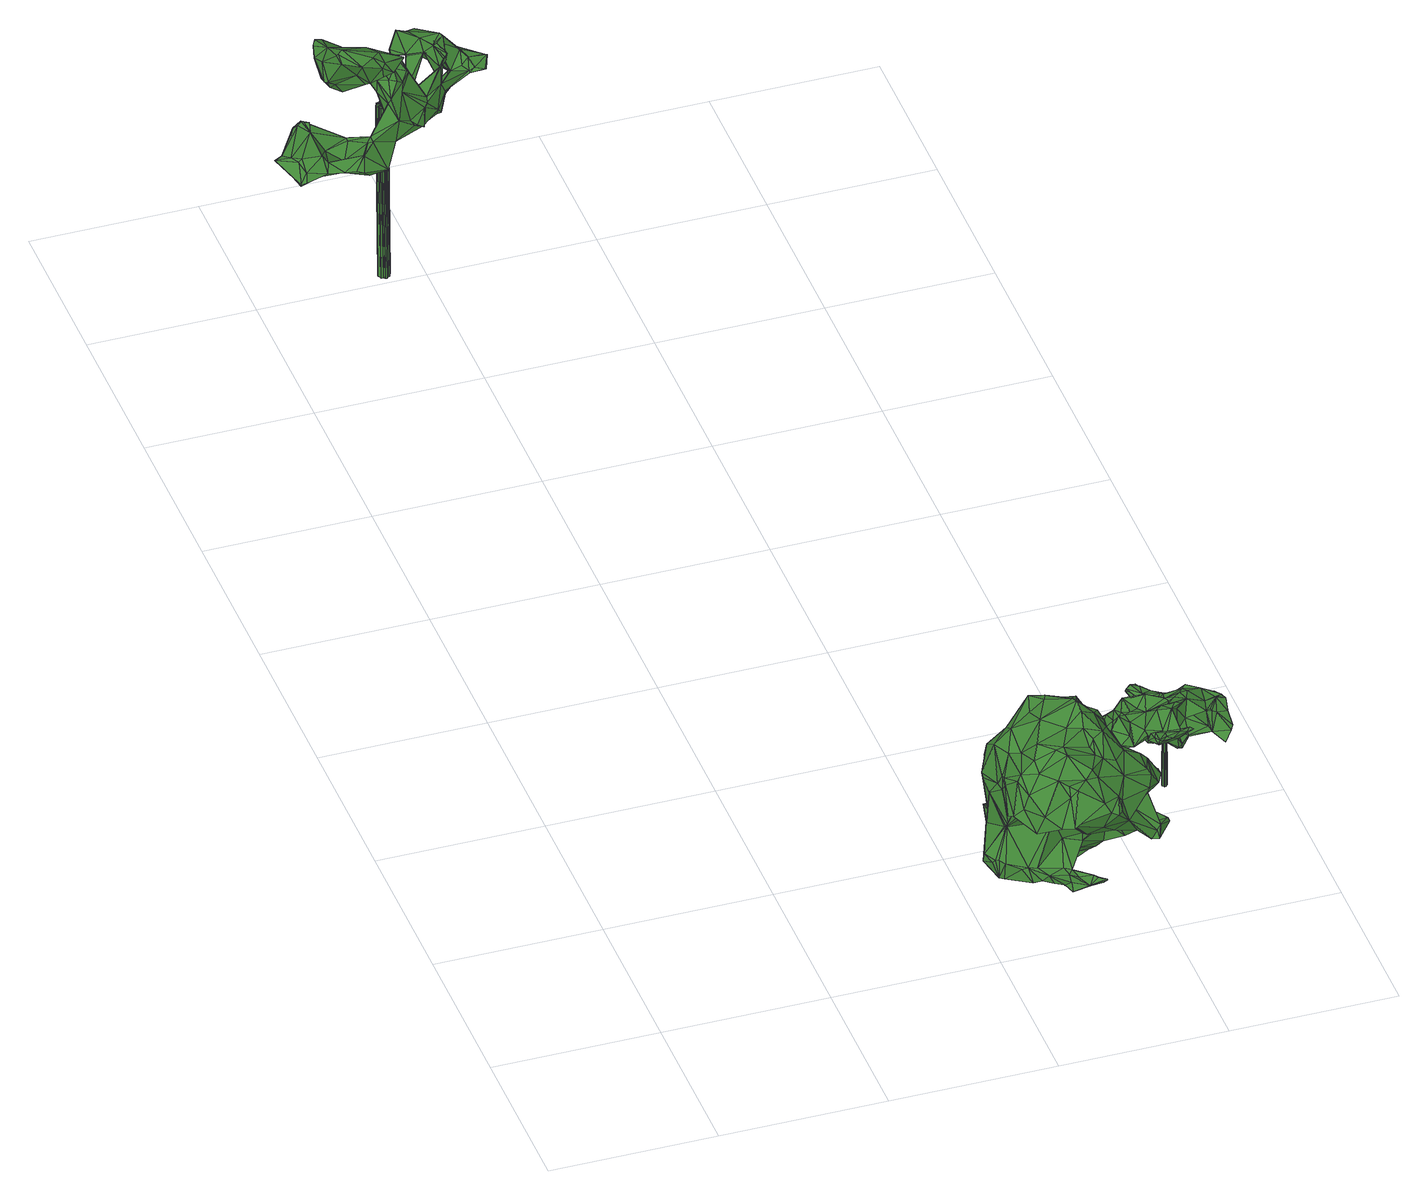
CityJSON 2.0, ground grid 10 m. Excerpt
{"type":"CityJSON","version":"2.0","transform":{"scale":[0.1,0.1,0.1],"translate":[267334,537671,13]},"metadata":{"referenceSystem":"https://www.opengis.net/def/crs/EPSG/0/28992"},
"CityObjects":{
"tree1":{"type":"SolitaryVegetationObject","attributes":{"gtid":292,"crown_width_m":9.75,"crown_median_z":20.02,"crown_r50_m":0.401,"crown_porosity":0.902,"trunk_H_m":6.17,"trunk_DBH_m":0.438,"trunk_radius_m":0.219,"trunk_base_height_m":13.85,"original_gtid":"330"},"geometry":[{"type":"Solid","lod":"3","boundaries":[[[[0,1,2]],[[3,4,5]],[[3,5,6]],[[7,8,9]],[[10,7,9]],[[11,7,12]],[[13,14,15]],[[16,17,18]],[[19,20,21]],[[22,23,24]],[[25,26,18]],[[27,28,29]],[[30,28,27]],[[31,32,33]],[[0,2,9]],[[2,10,9]],[[34,35,36]],[[37,22,38]],[[39,40,41]],[[42,17,43]],[[44,6,45]],[[46,47,48]],[[49,48,47]],[[50,51,52]],[[53,54,55]],[[56,57,58]],[[59,60,61]],[[5,62,63]],[[64,65,66]],[[18,26,16]],[[67,68,51]],[[69,26,70]],[[21,20,71]],[[46,72,73]],[[74,75,76]],[[15,77,78]],[[79,77,15]],[[80,4,81]],[[82,83,84]],[[75,74,85]],[[86,87,88]],[[64,89,90]],[[91,92,93]],[[94,93,92]],[[95,96,97]],[[98,39,41]],[[99,100,101]],[[102,28,103]],[[104,105,106]],[[107,81,4]],[[108,109,37]],[[110,21,71]],[[111,112,113]],[[111,0,112]],[[22,37,114]],[[22,114,23]],[[25,115,116]],[[43,17,117]],[[118,119,120]],[[121,122,123]],[[11,12,93]],[[124,125,76]],[[126,1,127]],[[128,129,79]],[[70,26,25]],[[88,70,86]],[[121,70,122]],[[116,122,70]],[[130,131,78]],[[132,65,90]],[[120,87,62]],[[86,62,87]],[[95,97,133]],[[126,10,2]],[[134,135,136]],[[93,137,91]],[[138,139,140]],[[141,142,143]],[[144,59,61]],[[31,39,98]],[[145,31,33]],[[93,12,137]],[[66,95,133]],[[78,146,130]],[[4,147,118]],[[148,29,149]],[[150,80,151]],[[152,33,153]],[[5,154,155]],[[39,145,30]],[[156,157,20]],[[158,159,160]],[[161,131,162]],[[160,163,36]],[[164,105,165]],[[166,164,165]],[[4,167,155]],[[136,135,9]],[[168,169,97]],[[70,88,69]],[[168,97,96]],[[170,171,159]],[[172,173,165]],[[172,165,53]],[[174,160,108]],[[131,98,162]],[[175,176,177]],[[94,177,176]],[[70,25,116]],[[178,53,179]],[[16,26,69]],[[79,129,180]],[[86,70,121]],[[86,121,123]],[[181,125,124]],[[99,125,181]],[[182,102,183]],[[148,177,29]],[[80,81,174]],[[137,184,185]],[[82,54,186]],[[145,39,31]],[[173,186,54]],[[49,13,15]],[[10,126,187]],[[10,187,7]],[[18,17,25]],[[118,147,119]],[[166,165,186]],[[47,13,49]],[[188,189,87]],[[185,190,137]],[[64,90,65]],[[191,136,9]],[[6,192,193]],[[89,132,90]],[[37,38,108]],[[1,194,127]],[[30,103,28]],[[19,21,110]],[[195,32,98]],[[109,114,37]],[[196,146,78]],[[147,197,87]],[[198,199,111]],[[123,122,200]],[[201,202,203]],[[204,43,205]],[[199,206,207]],[[30,76,103]],[[5,63,200]],[[123,200,63]],[[74,152,208]],[[137,12,184]],[[209,210,151]],[[123,63,62]],[[43,211,205]],[[189,209,69]],[[189,188,209]],[[201,110,71]],[[212,202,77]],[[212,77,180]],[[61,213,214]],[[215,129,128]],[[2,1,126]],[[20,157,71]],[[13,72,216]],[[165,83,186]],[[135,134,217]],[[135,217,198]],[[198,111,113]],[[218,204,64]],[[156,153,33]],[[219,1,0]],[[102,182,220]],[[137,221,222]],[[91,137,222]],[[30,27,223]],[[87,224,188]],[[80,147,225]],[[117,17,16]],[[155,120,62]],[[102,226,227]],[[103,226,102]],[[57,183,228]],[[131,222,221]],[[229,230,231]],[[232,233,234]],[[235,236,141]],[[87,120,119]],[[87,119,147]],[[7,11,8]],[[76,30,145]],[[152,74,145]],[[152,145,33]],[[76,145,74]],[[98,131,195]],[[130,195,131]],[[123,62,86]],[[132,168,96]],[[197,237,87]],[[144,61,214]],[[238,239,56]],[[65,95,66]],[[240,15,78]],[[100,241,101]],[[151,108,242]],[[242,243,151]],[[122,116,200]],[[115,200,116]],[[11,244,191]],[[100,245,241]],[[246,143,142]],[[144,214,109]],[[247,248,216]],[[248,128,216]],[[236,203,249]],[[236,250,203]],[[62,5,155]],[[162,41,161]],[[98,41,162]],[[15,240,49]],[[185,49,240]],[[151,210,150]],[[251,111,179]],[[251,179,252]],[[170,163,171]],[[31,98,32]],[[130,253,195]],[[254,105,164]],[[174,81,158]],[[134,136,255]],[[256,257,61]],[[159,258,170]],[[159,107,258]],[[94,259,27]],[[40,27,259]],[[260,206,261]],[[260,261,262]],[[61,257,213]],[[128,248,215]],[[87,189,88]],[[17,115,25]],[[263,255,264]],[[23,114,213]],[[117,211,43]],[[102,227,183]],[[247,59,52]],[[262,58,265]],[[141,266,142]],[[35,34,50]],[[208,85,74]],[[238,261,134]],[[120,155,167]],[[191,9,8]],[[44,192,6]],[[199,261,206]],[[115,267,200]],[[80,150,147]],[[209,16,69]],[[141,68,266]],[[268,269,255]],[[255,263,268]],[[268,263,182]],[[215,180,129]],[[196,202,146]],[[126,270,187]],[[271,244,175]],[[272,239,238]],[[273,274,275]],[[257,23,213]],[[179,53,55]],[[94,92,259]],[[199,198,217]],[[232,17,42]],[[115,17,232]],[[241,115,232]],[[262,56,58]],[[260,276,206]],[[127,277,126]],[[46,277,127]],[[247,105,254]],[[256,278,279]],[[15,14,79]],[[38,242,108]],[[170,280,163]],[[56,239,57]],[[264,136,191]],[[255,136,264]],[[281,143,246]],[[260,232,234]],[[268,183,57]],[[203,44,282]],[[225,4,80]],[[220,28,102]],[[283,64,169]],[[97,169,64]],[[78,131,221]],[[256,61,278]],[[218,64,283]],[[284,45,85]],[[29,28,220]],[[142,266,50]],[[237,197,150]],[[147,150,197]],[[30,223,39]],[[85,285,154]],[[85,154,75]],[[273,275,16]],[[99,226,125]],[[152,284,208]],[[78,190,240]],[[88,189,69]],[[243,209,151]],[[242,209,243]],[[108,35,109]],[[178,279,60]],[[207,279,178]],[[191,8,11]],[[71,157,201]],[[41,259,161]],[[247,216,72]],[[4,225,147]],[[201,157,202]],[[182,183,268]],[[228,183,227]],[[252,84,251]],[[79,180,77]],[[228,58,57]],[[195,253,286]],[[76,75,124]],[[20,153,156]],[[156,253,157]],[[188,210,209]],[[44,250,192]],[[150,210,237]],[[163,280,281]],[[215,287,180]],[[284,152,282]],[[35,108,160]],[[99,101,227]],[[68,180,51]],[[266,51,50]],[[67,51,266]],[[127,194,46]],[[288,229,233]],[[229,256,233]],[[198,113,135]],[[258,289,280]],[[159,171,163]],[[168,229,169]],[[27,177,94]],[[160,36,35]],[[257,256,229]],[[181,124,5]],[[250,44,203]],[[267,100,181]],[[227,226,99]],[[181,100,99]],[[267,115,245]],[[267,245,100]],[[241,245,115]],[[228,227,101]],[[79,14,128]],[[242,24,273]],[[173,172,290]],[[161,222,131]],[[91,222,161]],[[262,265,260]],[[118,167,4]],[[185,240,190]],[[221,137,190]],[[220,149,29]],[[185,187,270]],[[141,143,235]],[[202,212,249]],[[203,202,249]],[[270,49,185]],[[228,101,58]],[[157,253,202]],[[202,253,146]],[[286,253,156]],[[286,156,33]],[[270,48,49]],[[146,253,130]],[[229,231,257]],[[148,149,263]],[[6,5,285]],[[4,285,5]],[[207,111,199]],[[185,184,187]],[[167,118,120]],[[251,291,111]],[[134,261,217]],[[56,262,261]],[[56,261,238]],[[235,250,236]],[[7,184,12]],[[9,135,112]],[[113,112,135]],[[186,83,82]],[[125,226,103]],[[125,103,76]],[[231,205,274]],[[205,211,274]],[[45,284,44]],[[284,282,44]],[[42,233,232]],[[178,290,172]],[[178,172,53]],[[292,258,107]],[[141,236,68]],[[233,139,234]],[[11,175,244]],[[54,53,165]],[[54,165,173]],[[78,221,190]],[[22,24,38]],[[242,38,24]],[[159,81,107]],[[132,96,65]],[[95,65,96]],[[132,230,168]],[[39,223,40]],[[27,40,223]],[[1,219,194]],[[159,158,81]],[[64,66,133]],[[64,133,97]],[[216,128,14]],[[72,106,247]],[[72,104,106]],[[59,144,52]],[[207,206,138]],[[89,230,132]],[[208,284,85]],[[168,230,229]],[[229,218,283]],[[169,229,283]],[[257,231,24]],[[140,139,207]],[[27,29,177]],[[161,92,91]],[[84,55,82]],[[234,276,260]],[[142,34,246]],[[33,32,286]],[[195,286,32]],[[287,248,247]],[[159,163,160]],[[158,160,174]],[[215,248,287]],[[213,114,214]],[[214,114,109]],[[4,155,154]],[[47,73,13]],[[219,105,194]],[[108,151,174]],[[80,174,151]],[[72,46,194]],[[47,46,73]],[[57,239,268]],[[217,261,199]],[[11,93,176]],[[11,176,175]],[[173,166,186]],[[0,9,112]],[[94,176,93]],[[255,272,134]],[[238,134,272]],[[269,272,255]],[[280,289,281]],[[142,50,34]],[[236,249,212]],[[7,187,184]],[[68,212,180]],[[236,212,68]],[[281,246,163]],[[256,279,139]],[[209,242,273]],[[209,273,16]],[[274,273,24]],[[178,179,111]],[[178,111,207]],[[251,84,291]],[[84,83,165]],[[84,165,219]],[[111,291,0]],[[204,205,89]],[[219,0,291]],[[219,291,84]],[[241,232,265]],[[285,4,154]],[[232,260,265]],[[194,104,72]],[[101,241,265]],[[101,265,58]],[[247,106,105]],[[48,270,277]],[[48,277,46]],[[126,277,270]],[[109,52,144]],[[109,35,52]],[[50,52,35]],[[60,279,278]],[[179,55,252]],[[60,278,61]],[[218,288,43]],[[165,105,219]],[[82,55,54]],[[52,51,247]],[[40,259,41]],[[268,239,269]],[[272,269,239]],[[161,259,92]],[[182,263,149]],[[182,149,220]],[[234,138,276]],[[247,254,164]],[[6,285,45]],[[45,285,85]],[[5,124,154]],[[75,154,124]],[[194,105,104]],[[6,258,3]],[[13,73,72]],[[60,59,290]],[[216,14,13]],[[218,229,288]],[[60,290,178]],[[292,3,258]],[[4,3,292]],[[107,4,292]],[[20,19,153]],[[235,192,250]],[[196,77,202]],[[211,275,274]],[[266,68,67]],[[84,252,55]],[[42,288,233]],[[43,288,42]],[[231,274,24]],[[287,51,180]],[[287,247,51]],[[175,177,148]],[[170,258,280]],[[258,235,289]],[[193,192,235]],[[143,281,289]],[[143,289,235]],[[64,204,89]],[[196,78,77]],[[234,139,138]],[[207,139,279]],[[138,140,207]],[[87,237,224]],[[257,24,23]],[[258,6,193]],[[193,235,258]],[[210,188,224]],[[210,224,237]],[[230,205,231]],[[89,205,230]],[[200,293,5]],[[181,5,293]],[[267,181,293]],[[267,293,200]],[[148,294,271]],[[263,294,148]],[[191,294,264]],[[264,294,263]],[[191,244,294]],[[271,294,244]],[[271,175,148]],[[16,275,117]],[[211,117,275]],[[164,290,247]],[[247,290,59]],[[164,166,290]],[[173,290,166]],[[163,246,36]],[[34,36,246]],[[282,153,110]],[[110,153,19]],[[152,153,282]],[[256,139,233]],[[282,295,203]],[[203,295,201]],[[110,295,282]],[[110,201,295]],[[218,43,204]],[[206,276,138]],[[296,297,298]],[[296,298,299]],[[299,298,300]],[[299,300,301]],[[298,297,302]],[[298,302,300]],[[300,302,303]],[[300,303,301]],[[302,297,304]],[[302,304,303]],[[303,304,305]],[[303,305,301]],[[304,297,306]],[[304,306,305]],[[305,306,307]],[[305,307,301]],[[306,297,308]],[[306,308,307]],[[307,308,309]],[[307,309,301]],[[308,297,310]],[[308,310,309]],[[309,310,311]],[[309,311,301]],[[311,310,312]],[[311,312,301]],[[310,297,313]],[[310,313,312]],[[312,313,314]],[[312,314,301]],[[313,297,315]],[[313,315,314]],[[315,297,316]],[[315,316,314]],[[314,316,317]],[[314,317,301]],[[317,316,318]],[[317,318,301]],[[316,297,319]],[[316,319,318]],[[318,319,320]],[[318,320,301]],[[319,297,321]],[[319,321,320]],[[320,321,322]],[[320,322,301]],[[321,297,323]],[[321,323,322]],[[322,323,324]],[[322,324,301]],[[323,297,325]],[[323,325,324]],[[324,325,326]],[[324,326,301]],[[325,297,296]],[[325,296,326]],[[326,296,299]],[[326,299,301]]]]}]},
"tree2":{"type":"SolitaryVegetationObject","attributes":{"gtid":113,"crown_width_m":9.04,"crown_median_z":25.61,"crown_r50_m":0.41,"crown_porosity":0.911,"trunk_H_m":12.11,"trunk_DBH_m":0.646,"trunk_radius_m":0.323,"trunk_base_height_m":13.5,"original_gtid":"121"},"geometry":[{"type":"MultiSurface","lod":"3","boundaries":[[[327,328,329]],[[330,331,332]],[[333,330,332]],[[334,335,336]],[[337,338,339]],[[340,341,342]],[[343,344,345]],[[346,344,343]],[[347,348,349]],[[350,348,347]],[[351,352,353]],[[354,355,340]],[[356,357,358]],[[359,360,361]],[[362,361,360]],[[363,364,354]],[[365,364,363]],[[366,367,368]],[[369,370,371]],[[372,373,368]],[[372,368,374]],[[375,376,377]],[[374,378,372]],[[379,380,381]],[[382,383,384]],[[346,385,386]],[[387,388,389]],[[390,335,391]],[[338,392,393]],[[394,388,387]],[[395,396,397]],[[398,397,396]],[[399,400,401]],[[402,403,397]],[[404,405,406]],[[342,363,340]],[[393,407,394]],[[387,389,408]],[[409,408,389]],[[410,384,411]],[[412,351,413]],[[339,414,415]],[[393,394,338]],[[416,417,418]],[[374,368,417]],[[331,330,347]],[[339,415,337]],[[419,420,421]],[[395,397,369]],[[422,356,423]],[[424,422,423]],[[425,376,375]],[[426,427,428]],[[429,430,426]],[[431,432,351]],[[411,370,369]],[[330,350,347]],[[343,345,433]],[[409,364,408]],[[409,354,364]],[[434,416,418]],[[388,409,389]],[[329,435,436]],[[392,437,393]],[[438,414,439]],[[363,354,340]],[[440,410,403]],[[378,441,372]],[[408,364,365]],[[365,442,443]],[[386,444,445]],[[446,332,447]],[[365,443,408]],[[416,434,334]],[[448,371,370]],[[386,385,444]],[[345,344,449]],[[355,450,451]],[[400,452,383]],[[400,399,452]],[[445,447,331]],[[332,331,447]],[[453,426,428]],[[361,362,454]],[[390,391,455]],[[456,457,458]],[[459,460,353]],[[461,462,463]],[[415,414,464]],[[453,429,426]],[[465,466,467]],[[438,464,414]],[[399,468,452]],[[415,464,337]],[[465,467,469]],[[337,464,438]],[[405,470,471]],[[342,442,363]],[[365,363,442]],[[430,472,473]],[[453,428,474]],[[333,475,476]],[[329,333,476]],[[335,434,391]],[[375,477,362]],[[478,479,480]],[[481,382,482]],[[410,382,384]],[[361,483,359]],[[484,432,443]],[[485,455,486]],[[487,469,467]],[[487,467,357]],[[346,386,331]],[[424,423,348]],[[339,338,439]],[[448,488,371]],[[489,488,448]],[[490,491,492]],[[448,370,411]],[[453,422,400]],[[453,356,422]],[[394,439,338]],[[337,431,490]],[[432,438,439]],[[438,432,337]],[[337,432,431]],[[405,471,406]],[[431,351,491]],[[412,491,351]],[[337,490,338]],[[386,445,331]],[[461,401,462]],[[396,493,398]],[[411,369,410]],[[411,384,448]],[[450,355,354]],[[450,354,409]],[[494,495,441]],[[383,470,489]],[[383,489,384]],[[380,487,496]],[[417,368,367]],[[497,488,498]],[[497,498,499]],[[500,471,461]],[[414,339,439]],[[335,390,501]],[[334,434,335]],[[333,422,330]],[[491,502,492]],[[503,351,353]],[[503,353,404]],[[331,347,449]],[[384,489,448]],[[504,482,455]],[[382,400,383]],[[345,327,433]],[[349,327,345]],[[335,501,336]],[[505,506,484]],[[362,360,375]],[[417,398,493]],[[452,470,383]],[[377,376,385]],[[392,338,490]],[[507,429,459]],[[507,413,508]],[[413,503,508]],[[509,510,486]],[[511,486,510]],[[512,481,513]],[[459,352,412]],[[514,336,501]],[[342,341,484]],[[495,494,486]],[[356,453,357]],[[357,453,474]],[[453,400,512]],[[441,395,494]],[[436,515,375]],[[390,516,501]],[[443,442,484]],[[484,442,342]],[[412,352,491]],[[352,517,491]],[[395,499,494]],[[395,441,378]],[[402,416,334]],[[378,396,395]],[[374,396,378]],[[518,425,421]],[[482,489,470]],[[427,475,428]],[[443,439,408]],[[474,428,475]],[[456,455,391]],[[519,520,483]],[[519,483,361]],[[366,521,367]],[[430,473,426]],[[387,439,394]],[[408,439,387]],[[450,522,523]],[[377,385,343]],[[334,336,402]],[[419,524,435]],[[456,458,486]],[[380,496,381]],[[413,507,412]],[[475,427,329]],[[525,421,420]],[[382,512,400]],[[426,500,463]],[[425,446,376]],[[402,398,417]],[[402,417,416]],[[374,417,493]],[[396,374,493]],[[412,507,459]],[[424,330,422]],[[505,526,506]],[[512,429,453]],[[513,429,512]],[[358,349,356]],[[356,349,423]],[[432,439,443]],[[402,336,527]],[[485,504,455]],[[504,485,498]],[[373,366,368]],[[379,528,465]],[[472,508,480]],[[529,519,530]],[[437,523,522]],[[530,327,531]],[[379,469,487]],[[345,347,349]],[[486,457,509]],[[526,523,437]],[[462,422,333]],[[353,460,405]],[[413,351,503]],[[478,503,404]],[[375,532,477]],[[377,477,532]],[[377,532,375]],[[431,491,490]],[[418,367,521]],[[502,526,492]],[[461,463,500]],[[369,499,395]],[[456,434,457]],[[456,391,434]],[[417,367,418]],[[471,470,461]],[[376,446,385]],[[444,385,446]],[[513,481,459]],[[328,376,518]],[[426,475,329]],[[329,427,426]],[[426,473,500]],[[418,521,533]],[[418,533,434]],[[534,535,536]],[[482,488,489]],[[504,488,482]],[[433,477,377]],[[357,496,487]],[[485,499,498]],[[480,479,472]],[[381,349,379]],[[429,507,430]],[[406,478,404]],[[328,525,329]],[[398,402,397]],[[478,406,471]],[[478,508,503]],[[480,508,478]],[[459,429,513]],[[504,498,488]],[[495,486,511]],[[530,519,361]],[[530,361,454]],[[526,517,506]],[[375,360,436]],[[359,436,360]],[[441,495,537]],[[457,533,538]],[[434,533,457]],[[421,524,419]],[[421,425,524]],[[529,530,531]],[[444,447,445]],[[446,447,444]],[[529,329,427]],[[328,539,333]],[[484,341,505]],[[437,522,407]],[[355,341,340]],[[388,394,407]],[[522,388,407]],[[486,458,457]],[[437,407,393]],[[349,348,423]],[[450,505,451]],[[435,476,540]],[[422,401,400]],[[541,482,440]],[[419,435,535]],[[357,474,496]],[[474,381,496]],[[422,462,401]],[[349,381,327]],[[471,500,542]],[[534,536,420]],[[332,328,333]],[[377,343,433]],[[435,515,436]],[[543,528,349]],[[379,349,528]],[[507,472,430]],[[529,520,519]],[[529,427,520]],[[437,392,492]],[[526,437,492]],[[353,352,459]],[[517,352,351]],[[457,538,509]],[[538,533,521]],[[526,502,517]],[[490,492,392]],[[512,382,481]],[[432,484,506]],[[432,506,517]],[[404,353,405]],[[388,522,409]],[[450,409,522]],[[509,538,521]],[[483,520,427]],[[372,537,373]],[[399,401,468]],[[410,369,403]],[[397,403,369]],[[427,329,436]],[[327,539,328]],[[327,329,531]],[[427,359,483]],[[427,436,359]],[[433,454,477]],[[433,530,454]],[[379,487,380]],[[508,472,507]],[[454,362,477]],[[382,410,440]],[[514,527,336]],[[539,381,475]],[[478,471,542]],[[544,470,452]],[[461,470,544]],[[505,523,526]],[[390,455,482]],[[499,485,494]],[[494,485,486]],[[403,402,527]],[[511,366,373]],[[517,351,432]],[[521,510,509]],[[505,341,451]],[[543,349,358]],[[466,543,467]],[[366,510,521]],[[511,510,366]],[[525,420,536]],[[446,545,332]],[[517,502,491]],[[331,449,344]],[[470,405,460]],[[482,460,481]],[[459,481,460]],[[536,333,525]],[[531,329,529]],[[470,460,482]],[[327,381,539]],[[369,371,499]],[[497,371,488]],[[499,371,497]],[[544,468,401]],[[545,328,332]],[[425,515,524]],[[375,515,425]],[[435,524,515]],[[472,500,473]],[[474,475,381]],[[518,376,425]],[[545,376,328]],[[545,446,376]],[[333,539,475]],[[535,540,536]],[[501,541,514]],[[435,540,535]],[[536,540,476]],[[535,420,419]],[[534,420,535]],[[478,542,479]],[[479,542,472]],[[472,542,500]],[[537,511,373]],[[486,455,456]],[[505,450,523]],[[346,331,344]],[[403,527,440]],[[440,527,541]],[[328,518,525]],[[518,421,525]],[[541,527,514]],[[329,476,435]],[[333,329,525]],[[343,385,346]],[[530,433,327]],[[382,440,482]],[[469,379,465]],[[390,482,516]],[[543,466,528]],[[465,528,466]],[[501,482,541]],[[516,482,501]],[[467,543,357]],[[358,357,543]],[[333,463,462]],[[536,463,333]],[[476,463,536]],[[426,463,475]],[[476,475,463]],[[372,441,537]],[[537,495,511]],[[544,401,461]],[[544,452,468]],[[424,350,330]],[[350,424,348]],[[341,355,451]],[[345,449,347]],[[546,547,548]],[[546,548,549]],[[547,550,551]],[[547,551,548]],[[548,551,552]],[[548,552,549]],[[551,550,553]],[[551,553,552]],[[552,553,554]],[[552,554,549]],[[553,550,555]],[[553,555,554]],[[554,555,556]],[[554,556,549]],[[555,550,557]],[[555,557,556]],[[556,557,558]],[[556,558,549]],[[557,550,559]],[[557,559,558]],[[558,559,560]],[[558,560,549]],[[560,559,561]],[[560,561,549]],[[559,550,562]],[[559,562,561]],[[561,562,563]],[[561,563,549]],[[562,550,564]],[[562,564,563]],[[563,564,565]],[[563,565,549]],[[564,550,566]],[[564,566,565]],[[565,566,567]],[[565,567,549]],[[566,550,568]],[[566,568,567]],[[567,568,569]],[[567,569,549]],[[568,550,570]],[[568,570,569]],[[569,570,571]],[[569,571,549]],[[571,570,572]],[[571,572,549]],[[570,550,573]],[[570,573,572]],[[572,573,574]],[[572,574,549]],[[573,550,575]],[[573,575,574]],[[574,575,576]],[[574,576,549]],[[575,550,577]],[[575,577,576]],[[576,577,578]],[[576,578,549]],[[577,550,579]],[[577,579,578]],[[578,579,580]],[[578,580,549]],[[579,550,581]],[[579,581,580]],[[580,581,582]],[[580,582,549]],[[581,550,583]],[[581,583,582]],[[582,583,584]],[[582,584,549]],[[583,550,585]],[[583,585,584]],[[584,585,586]],[[584,586,549]],[[585,550,587]],[[585,587,586]],[[586,587,588]],[[586,588,549]],[[587,550,589]],[[587,589,588]],[[588,589,546]],[[588,546,549]],[[589,550,547]],[[589,547,546]]]}]},
"tree3":{"type":"SolitaryVegetationObject","attributes":{"gtid":477,"crown_width_m":7.12,"crown_median_z":18.27,"crown_r50_m":0.277,"crown_porosity":0.891,"trunk_H_m":4.54,"trunk_DBH_m":0.25,"trunk_radius_m":0.125,"trunk_base_height_m":13.73,"original_gtid":"541"},"geometry":[{"type":"Solid","lod":"3","boundaries":[[[[590,591,592]],[[593,594,595]],[[596,597,598]],[[599,600,601]],[[602,603,604]],[[605,606,607]],[[608,609,610]],[[595,594,611]],[[612,613,614]],[[615,611,616]],[[617,618,619]],[[620,621,622]],[[623,624,625]],[[610,626,627]],[[628,629,630]],[[602,604,631]],[[624,632,625]],[[633,634,635]],[[636,616,637]],[[638,616,636]],[[593,595,639]],[[640,641,642]],[[642,641,643]],[[644,608,610]],[[645,646,647]],[[644,610,648]],[[649,650,651]],[[652,635,653]],[[604,654,631]],[[655,656,657]],[[658,659,660]],[[625,632,661]],[[662,663,664]],[[618,665,666]],[[606,667,607]],[[637,668,669]],[[601,603,670]],[[609,608,671]],[[620,603,621]],[[621,603,602]],[[672,673,662]],[[640,674,675]],[[675,676,640]],[[677,678,679]],[[680,677,679]],[[681,682,683]],[[684,685,686]],[[661,605,625]],[[687,606,688]],[[689,687,688]],[[591,690,691]],[[623,625,692]],[[601,670,599]],[[693,591,694]],[[691,694,591]],[[687,695,696]],[[697,683,698]],[[699,700,701]],[[698,682,702]],[[683,682,698]],[[703,704,705]],[[647,706,707]],[[639,595,630]],[[611,630,595]],[[708,709,634]],[[680,710,711]],[[677,712,713]],[[645,714,646]],[[592,669,590]],[[625,607,715]],[[716,717,718]],[[702,719,698]],[[720,613,612]],[[690,721,722]],[[662,664,672]],[[723,724,725]],[[659,676,726]],[[685,684,662]],[[686,685,661]],[[685,662,673]],[[727,728,614]],[[614,728,612]],[[612,728,727]],[[657,656,729]],[[639,730,593]],[[640,731,641]],[[705,732,703]],[[733,734,735]],[[736,680,679]],[[676,659,737]],[[738,607,667]],[[655,639,629]],[[683,697,739]],[[678,740,741]],[[666,742,618]],[[666,736,742]],[[733,735,743]],[[744,633,745]],[[609,638,636]],[[746,747,718]],[[645,647,635]],[[647,707,635]],[[638,615,616]],[[737,659,658]],[[647,646,748]],[[708,634,744]],[[739,697,749]],[[648,750,644]],[[751,734,690]],[[725,752,753]],[[746,754,747]],[[610,627,648]],[[644,667,606]],[[598,597,699]],[[598,699,755]],[[646,714,756]],[[757,709,708]],[[720,647,613]],[[703,679,678]],[[678,741,704]],[[758,592,650]],[[751,759,760]],[[708,674,619]],[[687,644,606]],[[685,673,605]],[[605,661,685]],[[761,649,716]],[[722,620,622]],[[757,762,742]],[[763,674,642]],[[725,743,752]],[[592,758,669]],[[764,669,758]],[[596,755,765]],[[750,766,767]],[[653,768,754]],[[612,727,769]],[[692,715,770]],[[681,683,767]],[[771,741,656]],[[624,772,632]],[[718,747,707]],[[771,773,741]],[[704,741,773]],[[738,667,767]],[[680,712,677]],[[751,712,680]],[[727,774,769]],[[736,775,680]],[[776,686,661]],[[647,720,706]],[[609,777,638]],[[640,676,731]],[[690,622,691]],[[643,617,662]],[[732,778,703]],[[642,662,763]],[[756,714,772]],[[779,772,714]],[[725,599,743]],[[591,693,650]],[[591,650,592]],[[600,665,618]],[[600,618,780]],[[609,636,781]],[[624,623,688]],[[740,782,669]],[[590,669,782]],[[596,598,755]],[[703,678,704]],[[783,627,784]],[[783,784,699]],[[739,738,683]],[[767,683,738]],[[734,751,760]],[[757,742,785]],[[744,634,633]],[[786,766,697]],[[605,688,606]],[[654,708,744]],[[698,786,697]],[[745,654,744]],[[637,616,594]],[[764,636,637]],[[730,657,668]],[[731,676,780]],[[653,635,768]],[[679,703,778]],[[679,778,736]],[[787,788,604]],[[687,696,644]],[[667,750,767]],[[644,750,667]],[[789,699,701]],[[790,672,785]],[[635,652,633]],[[743,670,733]],[[751,690,591]],[[591,713,751]],[[782,791,713]],[[675,674,708]],[[790,792,672]],[[793,719,702]],[[682,793,702]],[[730,668,593]],[[691,754,694]],[[736,778,713]],[[742,736,713]],[[643,641,617]],[[731,617,641]],[[611,628,630]],[[771,628,611]],[[662,617,763]],[[642,643,663]],[[732,705,777]],[[671,777,609]],[[636,649,781]],[[764,649,636]],[[735,734,794]],[[795,781,649]],[[758,649,764]],[[792,706,796]],[[797,706,792]],[[694,717,693]],[[658,660,601]],[[664,798,757]],[[709,757,798]],[[642,663,662]],[[753,723,725]],[[749,770,739]],[[597,770,749]],[[656,741,729]],[[714,796,624]],[[673,688,605]],[[632,779,661]],[[793,681,766]],[[783,766,627]],[[638,773,771]],[[797,707,706]],[[782,740,791]],[[674,763,617]],[[651,650,693]],[[665,724,666]],[[680,775,723]],[[666,775,736]],[[597,749,699]],[[713,778,785]],[[713,785,742]],[[708,788,726]],[[654,788,708]],[[604,788,654]],[[677,713,791]],[[718,707,797]],[[718,797,716]],[[797,792,716]],[[796,706,769]],[[612,706,720]],[[612,769,706]],[[719,793,698]],[[786,698,793]],[[708,726,675]],[[635,634,709]],[[645,635,709]],[[757,785,664]],[[727,614,748]],[[617,731,780]],[[785,672,664]],[[681,793,682]],[[739,715,738]],[[739,770,715]],[[596,688,623]],[[742,619,618]],[[753,711,710]],[[752,711,753]],[[772,727,748]],[[727,772,774]],[[778,799,785]],[[732,799,778]],[[709,798,645]],[[717,694,746]],[[642,674,640]],[[717,651,693]],[[630,629,639]],[[697,766,749]],[[749,766,783]],[[791,678,677]],[[680,723,710]],[[710,723,753]],[[619,742,762]],[[602,654,800]],[[602,631,654]],[[764,637,669]],[[593,637,594]],[[638,771,615]],[[619,762,708]],[[611,615,771]],[[790,689,596]],[[590,782,591]],[[729,801,802]],[[729,802,657]],[[796,803,792]],[[791,740,678]],[[617,619,674]],[[755,699,789]],[[745,633,652]],[[624,779,714]],[[622,690,722]],[[804,751,713]],[[804,713,712]],[[743,735,752]],[[620,733,670]],[[603,620,670]],[[652,754,745]],[[743,599,670]],[[601,660,603]],[[599,665,600]],[[730,639,655]],[[730,655,657]],[[748,646,772]],[[622,621,800]],[[602,800,621]],[[622,800,745]],[[745,800,654]],[[725,724,599]],[[699,784,700]],[[594,616,611]],[[649,805,795]],[[692,625,715]],[[596,623,597]],[[632,772,779]],[[700,795,805]],[[777,705,773]],[[628,656,629]],[[655,629,656]],[[705,704,773]],[[777,806,732]],[[777,671,806]],[[637,593,668]],[[695,790,806]],[[695,806,671]],[[777,773,638]],[[663,662,684]],[[609,626,610]],[[781,626,609]],[[783,699,749]],[[660,787,603]],[[660,659,787]],[[792,596,765]],[[790,596,792]],[[658,601,600]],[[676,675,726]],[[790,785,799]],[[745,754,622]],[[691,622,754]],[[627,626,784]],[[781,795,784]],[[781,784,626]],[[700,784,795]],[[802,801,740]],[[599,724,665]],[[760,759,734]],[[734,759,794]],[[759,751,680]],[[794,759,680]],[[695,687,689]],[[782,713,591]],[[758,650,649]],[[738,715,607]],[[726,788,659]],[[770,597,692]],[[597,623,692]],[[806,790,799]],[[806,799,732]],[[765,755,789]],[[765,789,792]],[[716,792,789]],[[716,789,701]],[[701,761,716]],[[644,696,608]],[[790,695,689]],[[794,680,711]],[[624,688,807]],[[752,794,711]],[[735,794,752]],[[792,807,672]],[[688,672,807]],[[649,651,717]],[[716,649,717]],[[663,684,686]],[[686,776,663]],[[663,643,662]],[[645,798,664]],[[807,779,624]],[[769,774,796]],[[717,746,718]],[[746,694,754]],[[772,646,756]],[[656,628,771]],[[767,766,681]],[[648,766,750]],[[627,766,648]],[[786,793,766]],[[605,607,625]],[[787,604,603]],[[689,688,596]],[[672,688,673]],[[663,776,807]],[[663,807,664]],[[804,712,751]],[[740,808,802]],[[671,696,695]],[[669,668,808]],[[669,808,740]],[[657,808,668]],[[608,696,671]],[[802,808,657]],[[714,803,796]],[[645,803,714]],[[807,792,803]],[[807,803,664]],[[645,664,803]],[[708,762,757]],[[772,624,774]],[[796,774,624]],[[748,614,613]],[[613,647,748]],[[707,768,635]],[[747,754,768]],[[617,780,618]],[[658,600,780]],[[780,737,658]],[[676,737,780]],[[722,809,620]],[[620,809,733]],[[729,741,801]],[[740,801,741]],[[776,661,779]],[[807,776,779]],[[666,724,775]],[[723,775,724]],[[747,768,707]],[[652,653,754]],[[722,721,809]],[[690,734,721]],[[733,809,721]],[[733,721,734]],[[700,805,701]],[[701,805,761]],[[761,805,649]],[[787,659,788]],[[810,811,812]],[[810,812,813]],[[811,814,815]],[[811,815,812]],[[815,814,816]],[[815,816,812]],[[812,816,817]],[[812,817,813]],[[816,814,818]],[[816,818,817]],[[817,818,819]],[[817,819,813]],[[818,814,820]],[[818,820,819]],[[820,814,821]],[[820,821,819]],[[819,821,822]],[[819,822,813]],[[821,814,823]],[[821,823,822]],[[822,823,824]],[[822,824,813]],[[823,814,825]],[[823,825,824]],[[825,814,826]],[[825,826,824]],[[824,826,827]],[[824,827,813]],[[826,814,828]],[[826,828,827]],[[827,828,829]],[[827,829,813]],[[828,814,829]],[[814,830,829]],[[829,830,810]],[[829,810,813]],[[830,814,811]],[[830,811,810]]]]}]}
},
"vertices":[
[296,26,85],[306,40,76],[299,31,90],[224,67,77],[225,75,55],[216,68,71],[226,72,78],[286,41,103],[278,31,105],[280,24,99],[297,33,93],[275,45,116],[281,57,109],[291,65,76],[288,72,68],[290,74,85],[231,36,27],[229,39,36],[226,40,35],[249,106,73],[252,110,72],[248,107,70],[259,52,24],[262,52,30],[255,50,30],[218,45,37],[218,47,25],[243,59,122],[231,57,103],[237,47,115],[230,71,110],[246,83,108],[249,88,100],[241,95,95],[267,48,56],[260,56,46],[261,43,52],[267,54,27],[259,56,28],[244,83,121],[250,73,124],[252,78,123],[234,37,36],[238,28,36],[242,84,72],[231,82,80],[311,56,73],[305,56,74],[305,51,79],[292,70,84],[271,50,56],[285,53,59],[278,50,48],[298,31,49],[311,38,48],[301,22,52],[239,9,82],[231,15,88],[227,17,76],[288,47,39],[288,45,40],[277,50,35],[216,72,47],[221,57,54],[257,14,35],[265,14,35],[267,13,37],[285,61,72],[279,69,71],[220,52,25],[215,48,26],[253,111,70],[305,58,70],[305,58,71],[221,87,90],[215,78,78],[221,74,99],[278,83,78],[285,89,90],[285,75,68],[236,78,43],[243,69,51],[312,38,49],[311,39,51],[303,27,57],[221,89,77],[209,58,32],[216,73,47],[212,60,29],[249,20,28],[259,16,33],[279,67,114],[273,68,117],[275,60,118],[265,61,128],[267,14,36],[263,18,36],[263,17,37],[259,86,109],[219,49,89],[217,38,76],[219,34,78],[225,39,102],[225,61,101],[301,54,73],[296,40,70],[293,50,71],[234,63,52],[256,65,38],[271,53,32],[248,106,70],[282,20,70],[278,20,85],[276,14,82],[269,53,29],[221,52,57],[215,48,38],[235,31,31],[220,84,51],[219,84,50],[218,84,51],[212,50,36],[213,49,38],[209,55,39],[219,62,81],[220,57,89],[301,45,91],[309,45,78],[288,76,56],[286,77,55],[274,97,91],[274,89,109],[260,18,33],[267,14,37],[266,14,90],[275,18,90],[263,18,106],[282,63,109],[259,28,61],[262,42,51],[261,39,58],[261,59,78],[267,47,63],[257,57,79],[279,50,36],[231,83,102],[276,98,86],[228,83,43],[249,37,117],[245,37,116],[236,77,42],[242,66,39],[232,94,86],[249,105,76],[215,76,76],[218,76,53],[254,105,79],[256,110,72],[248,65,49],[237,63,51],[252,62,47],[266,79,115],[265,83,115],[246,43,63],[296,43,47],[301,40,49],[302,47,48],[221,77,53],[261,20,36],[261,20,37],[232,58,53],[235,59,51],[296,41,47],[307,43,46],[249,65,48],[264,47,119],[266,56,124],[256,52,118],[290,30,54],[296,22,52],[280,74,62],[220,57,80],[234,34,104],[227,31,93],[283,53,101],[283,62,93],[308,48,49],[297,45,95],[220,53,38],[217,56,30],[286,79,92],[270,30,109],[246,71,74],[239,69,81],[305,41,74],[261,89,104],[277,88,79],[230,80,44],[273,11,82],[266,17,71],[221,53,57],[262,96,66],[266,96,69],[251,81,70],[249,22,33],[246,25,30],[259,25,62],[276,28,59],[222,94,77],[227,46,33],[239,68,40],[241,28,30],[276,84,78],[273,51,32],[275,51,33],[285,77,54],[288,70,68],[269,12,84],[248,23,38],[299,38,72],[233,40,109],[281,80,93],[272,75,96],[241,72,118],[226,60,53],[231,80,44],[220,53,91],[223,39,98],[224,31,84],[251,27,38],[251,24,34],[247,28,34],[245,43,63],[251,45,47],[258,29,61],[250,67,75],[270,75,82],[235,72,42],[246,7,82],[248,21,93],[289,76,89],[228,41,71],[253,52,33],[252,50,39],[268,41,115],[224,42,71],[250,42,67],[286,53,59],[288,75,56],[261,89,84],[252,78,71],[300,25,55],[300,20,53],[267,99,86],[290,37,67],[256,18,106],[262,42,45],[261,45,38],[228,63,78],[264,65,127],[247,28,72],[248,13,79],[239,17,77],[249,29,117],[260,18,112],[239,25,74],[276,57,77],[222,44,72],[243,27,102],[248,24,99],[299,49,89],[265,38,112],[252,20,98],[237,34,29],[240,30,30],[236,34,29],[258,28,61],[307,50,79],[278,49,48],[279,43,58],[229,46,72],[238,47,80],[242,91,71],[253,22,36],[226,92,75],[218,75,77],[260,94,86],[285,75,57],[247,30,38],[236,55,83],[291,45,41],[288,32,69],[222,61,56],[222,53,57],[266,32,111],[251,96,73],[260,52,9],[258,52,8],[260,53,9],[257,54,70],[257,55,70],[255,54,70],[259,54,9],[257,56,70],[259,54,8],[256,56,70],[258,55,8],[255,57,70],[257,55,8],[255,56,70],[256,54,8],[254,56,70],[253,55,70],[255,53,8],[253,54,70],[255,52,8],[256,51,8],[253,53,70],[254,53,70],[256,51,9],[254,52,70],[257,50,9],[255,52,70],[258,50,9],[256,52,70],[259,51,9],[257,53,70],
[123,731,120],[124,730,120],[108,729,138],[116,715,119],[132,720,124],[132,721,125],[113,713,126],[36,700,99],[44,702,107],[45,692,105],[39,715,165],[36,706,168],[38,714,170],[73,678,169],[67,682,166],[81,684,173],[132,737,127],[130,729,124],[126,729,118],[141,729,127],[125,724,117],[114,720,108],[111,728,107],[118,720,114],[67,715,149],[67,710,146],[72,704,145],[66,676,175],[67,677,168],[105,716,99],[95,727,99],[100,727,99],[96,742,147],[103,742,144],[102,752,136],[110,751,138],[68,678,177],[61,678,182],[66,683,181],[11,689,118],[14,688,117],[9,686,116],[42,670,112],[48,668,113],[53,671,121],[16,670,110],[6,686,118],[16,670,109],[119,734,145],[131,734,131],[131,742,127],[19,669,111],[97,742,102],[96,737,102],[108,727,110],[77,687,114],[77,686,114],[67,669,109],[144,730,127],[141,718,126],[42,685,183],[44,682,179],[43,685,184],[54,699,113],[46,704,110],[39,698,160],[37,692,161],[37,695,173],[32,671,113],[29,675,109],[39,672,111],[31,677,109],[95,690,117],[95,691,117],[100,703,120],[43,690,105],[50,683,106],[78,701,146],[76,691,140],[82,698,146],[39,691,161],[46,687,185],[53,673,181],[58,675,103],[52,667,112],[67,715,144],[70,717,147],[40,717,172],[39,716,170],[32,700,99],[26,681,109],[30,699,105],[117,715,145],[116,714,142],[117,719,144],[110,710,111],[111,715,104],[113,713,106],[120,731,145],[93,717,123],[100,736,133],[93,717,122],[84,708,135],[89,713,143],[43,714,148],[57,712,165],[130,745,125],[41,707,108],[112,724,145],[107,733,145],[44,693,157],[44,717,171],[43,704,175],[55,680,104],[20,672,116],[81,685,173],[63,696,176],[145,728,128],[140,717,127],[134,728,129],[135,720,127],[53,670,121],[126,726,118],[60,680,163],[63,680,164],[89,688,121],[95,711,114],[106,751,134],[52,698,114],[32,703,125],[29,705,126],[32,703,126],[72,704,137],[75,693,136],[86,702,135],[102,705,121],[103,709,122],[40,717,171],[96,742,101],[95,740,101],[93,740,101],[91,689,120],[92,739,103],[79,686,128],[86,700,143],[90,716,147],[90,713,143],[94,717,119],[97,718,121],[112,713,138],[109,750,135],[84,710,146],[89,714,147],[86,713,147],[75,694,123],[62,685,122],[92,741,135],[66,693,167],[38,693,112],[31,698,123],[92,738,103],[59,681,121],[62,681,121],[42,712,148],[46,711,145],[45,705,146],[27,677,109],[31,678,121],[20,680,120],[97,732,101],[54,673,118],[47,687,107],[34,676,117],[92,708,143],[52,696,111],[46,705,146],[77,714,146],[52,695,114],[60,685,159],[53,695,168],[79,714,145],[79,714,146],[28,705,126],[26,705,124],[15,684,119],[87,693,120],[77,700,130],[51,689,107],[112,725,145],[53,695,114],[51,706,150],[115,732,142],[95,741,132],[92,740,132],[23,705,123],[54,686,166],[59,685,159],[114,724,146],[115,716,140],[49,695,149],[51,684,106],[97,742,101],[102,739,130],[107,745,131],[106,740,130],[128,736,126],[27,704,123],[116,713,142],[115,712,145],[113,713,138],[18,680,118],[28,706,126],[117,718,118],[114,713,143],[53,684,106],[91,708,144],[97,736,101],[88,693,121],[130,728,124],[79,705,126],[81,708,5],[79,706,126],[76,705,126],[78,708,5],[80,709,5],[78,707,126],[80,710,5],[78,708,126],[79,710,5],[77,708,126],[78,711,5],[76,708,126],[77,711,5],[75,709,126],[75,708,126],[76,710,5],[74,708,126],[75,710,5],[73,708,126],[75,709,5],[73,707,126],[74,708,5],[72,706,126],[74,707,5],[72,705,126],[72,704,126],[75,706,5],[73,704,126],[75,705,5],[73,703,126],[76,705,5],[74,702,126],[77,704,5],[75,702,126],[78,704,5],[76,702,126],[79,705,5],[77,703,126],[80,705,5],[78,703,126],[80,706,5],[78,704,126],[81,707,5],
[343,110,72],[349,118,68],[340,111,73],[322,93,69],[320,94,68],[321,91,67],[319,131,47],[313,142,48],[312,131,58],[364,117,54],[358,125,48],[366,129,50],[372,138,53],[375,133,53],[373,140,50],[323,135,41],[316,130,43],[315,134,42],[310,116,44],[315,109,49],[310,116,46],[319,96,62],[328,154,57],[333,155,54],[332,157,54],[320,99,60],[321,100,61],[351,126,37],[355,122,45],[355,126,43],[371,123,62],[371,134,56],[362,132,62],[322,141,44],[330,145,40],[321,143,42],[316,119,49],[307,125,51],[325,91,63],[325,89,65],[322,87,65],[373,140,51],[330,145,39],[351,142,54],[351,142,53],[344,143,55],[321,108,60],[328,98,65],[321,103,60],[323,88,67],[354,131,37],[349,126,33],[348,127,33],[348,126,32],[305,121,41],[339,142,53],[339,152,41],[338,149,54],[303,122,42],[326,121,62],[337,116,68],[340,123,65],[348,139,57],[345,140,57],[363,138,53],[328,91,66],[332,91,64],[336,92,67],[366,131,47],[372,131,38],[375,132,51],[332,139,33],[337,126,36],[336,130,35],[337,132,45],[357,119,47],[356,116,48],[309,134,42],[330,96,66],[336,106,73],[371,123,61],[322,117,47],[334,129,45],[331,130,37],[354,132,37],[358,137,38],[356,132,37],[346,106,52],[340,99,52],[346,106,51],[360,106,51],[301,137,41],[300,139,41],[301,142,40],[334,132,30],[331,132,31],[335,135,31],[317,126,46],[323,134,41],[319,130,47],[360,119,63],[352,126,67],[319,143,44],[344,124,66],[348,127,66],[321,120,48],[315,119,47],[303,143,46],[297,140,46],[311,132,59],[313,125,62],[317,135,64],[289,136,47],[341,102,47],[338,99,50],[338,101,48],[332,145,56],[341,140,58],[356,140,49],[348,140,54],[365,98,48],[369,100,54],[359,110,52],[347,115,57],[334,147,40],[317,142,44],[329,132,66],[339,126,65],[337,133,59],[291,136,48],[333,152,56],[365,116,67],[367,122,62],[363,109,50],[362,113,50],[368,110,51],[363,140,37],[325,154,53],[329,156,54],[341,93,65],[328,93,67],[355,128,38],[336,111,52],[371,115,65],[365,114,68],[370,109,61],[347,111,51],[368,134,43],[307,142,43],[308,145,45],[337,99,61],[337,97,58],[352,124,52],[369,113,55],[354,142,52],[355,138,62],[341,134,58],[342,138,58],[334,151,49],[310,142,49],[303,122,41],[357,108,65],[371,103,55],[367,106,51],[352,135,62],[315,131,60],[338,152,41],[349,135,54],[333,114,70],[360,107,65],[359,107,66],[323,127,61],[359,134,51],[350,127,37],[329,111,70],[321,129,59],[302,133,44],[305,135,41],[344,139,58],[325,152,56],[312,145,47],[325,95,58],[333,148,41],[328,101,57],[329,151,53],[358,113,49],[335,133,35],[327,108,56],[341,113,51],[332,145,39],[356,126,41],[315,116,61],[341,112,67],[310,130,53],[312,127,58],[340,127,57],[298,136,47],[375,133,51],[368,137,43],[318,134,63],[330,126,57],[339,107,55],[329,136,55],[296,135,47],[363,107,63],[314,121,63],[330,143,54],[334,141,56],[341,136,56],[333,121,59],[363,136,57],[345,94,65],[343,95,66],[333,140,54],[350,117,59],[318,124,62],[330,117,59],[335,132,42],[337,94,67],[368,119,64],[339,124,53],[339,123,7],[339,125,53],[338,124,53],[338,122,7],[338,123,7],[338,124,7],[338,125,53],[337,124,7],[337,125,53],[337,123,7],[336,123,7],[337,124,53],[336,122,7],[337,123,53],[337,122,7],[337,121,7],[338,123,53],[338,121,7],[339,123,53],[339,122,7]
]}
